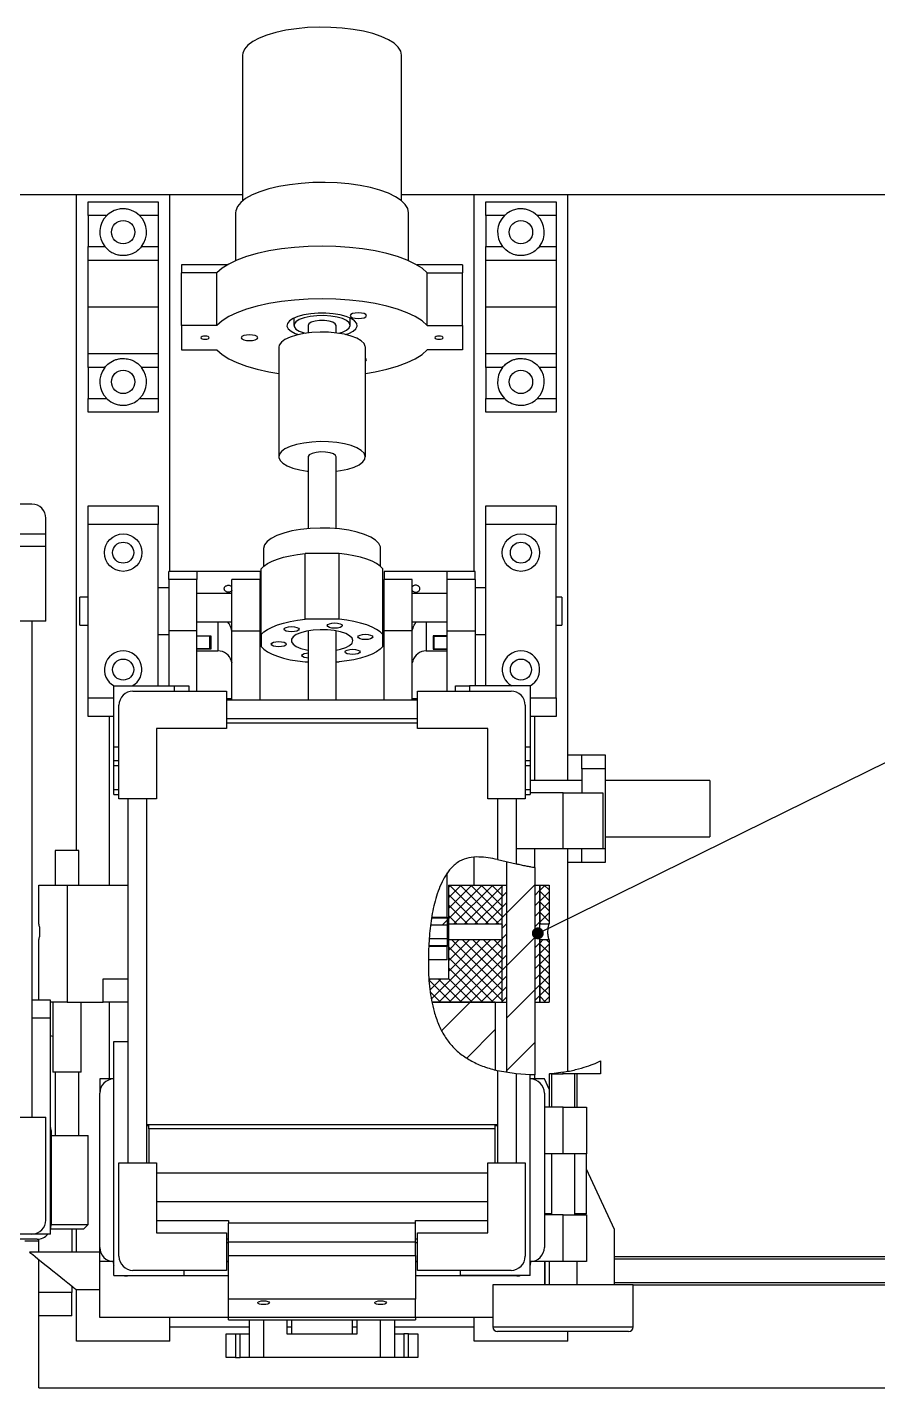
# Model space of a CAD drawing. Header units: millimetres. Extents: x 2 to 839, y 2 to 592.
# Drawn here: x 148.4 to 221.1, y 216.1 to 332.5 of the extents above; entities that cross this region are included whole.
import ezdxf

# ---------------------------------------------------------------- set-up
doc = ezdxf.new("R2010")
doc.units = ezdxf.units.MM
doc.dimstyles.new('SLDDIMSTYLE0', dxfattribs={"dimtxt": 0.18, "dimasz": 1.016, "dimexe": 0, "dimexo": 0.0625, "dimgap": 0, "dimtad": 0, "dimtih": 1, "dimtoh": 1, "dimdec": 0, "dimrnd": 1e-09, "dimzin": 0, "dimdsep": 46, "dimtxsty": 'Standard', "dimblk1": 'DOT', "dimblk2": 'DOT', "dimsah": 1, "dimcen": 0.09, "dimadec": 0, "dimazin": 0, "dimtfac": 1.016, "dimtdec": 0, "dimtofl": 0, "dimtmove": 0, "dimatfit": 3, "dimldrblk": 'DOT', "dimfxl": 1, "dimfrac": 2, "dimtolj": 1, "dimtzin": 0, "dimarcsym": 0})

# ---------------------------------------------------------------- blocks, each defined once
blk = doc.blocks.new('_Dot')
at = {"color": 0, "linetype": 'ByBlock', "lineweight": -2}
blk.add_line((-0.5, 0), (-1, 0), dxfattribs=at)
at = {"color": 0, "linetype": 'ByBlock', "const_width": 0.5}
blk.add_lwpolyline([(-0.25, 0, 1), (0.25, 0, 1)], format="xyb", close=True, dxfattribs=at)

msp = doc.modelspace()

# ---------------------------------------------------------------- hatches: boundary and pattern name
at = {"linetype": 'Continuous', "lineweight": 18}
h = msp.add_hatch(dxfattribs=at)
h.set_pattern_fill('ANSI31', style=0)
edge = h.paths.add_edge_path(flags=0)
edge.add_spline(control_points=[(189.395, 243.092), (190.169, 242.964), (190.978, 242.906), (191.795, 242.914)], knot_values=[0.5885548, 0.5885548, 0.5885548, 0.5885548, 0.6259076, 0.6259076, 0.6259076, 0.6259076], weights=[1, 1, 1, 1], degree=3, periodic=0)
edge.add_line((191.795, 242.914), (191.795, 260.635))
edge.add_spline(control_points=[(191.795, 260.635), (191.515, 260.68), (190.71, 260.821), (189.906, 261.015), (189.395, 261.134)], knot_values=[0.1145262, 0.1145262, 0.1145262, 0.1145262, 0.1274867, 0.1516726, 0.1516726, 0.1516726, 0.1516726], weights=[1, 1, 1, 1, 1], degree=3, periodic=0)
edge.add_line((189.395, 261.134), (189.395, 243.092))
h = msp.add_hatch(dxfattribs=at)
h.set_pattern_fill('ANSI31', style=0)
edge = h.paths.add_edge_path(flags=0)
edge.add_line((184.295, 256.384), (184.295, 260.159))
edge.add_spline(control_points=[(184.295, 260.159), (183.634, 259.215), (183.215, 257.864), (182.972, 256.384)], knot_values=[0.254624, 0.254624, 0.254624, 0.254624, 0.3184979, 0.3184979, 0.3184979, 0.3184979], weights=[1, 1, 1, 1], degree=3, periodic=0)
edge.add_line((182.972, 256.384), (184.295, 256.384))
h = msp.add_hatch(dxfattribs=at)
h.set_pattern_fill('ANSI37', scale=0.2, style=0)
h.paths.add_polyline_path([(184.395, 259.124), (184.395, 255.784), (188.955, 255.784), (188.955, 259.124)], flags=0)
h = msp.add_hatch(dxfattribs=at)
h.set_pattern_fill('ANSI31', scale=0.2, style=0)
h.paths.add_polyline_path([(188.995, 249.124), (189.395, 249.124), (189.395, 259.124), (188.995, 259.124)], flags=0)
h = msp.add_hatch(dxfattribs=at)
h.set_pattern_fill('ANSI31', scale=0.2, style=0)
h.paths.add_polyline_path([(192.195, 259.124), (191.795, 259.124), (191.795, 249.124), (192.195, 249.124)], flags=0)
h = msp.add_hatch(dxfattribs=at)
h.set_pattern_fill('ANSI37', scale=0.2, style=0)
h.paths.add_polyline_path([(192.235, 259.124), (192.235, 255.784), (192.995, 255.784), (192.995, 259.124)], flags=0)
h = msp.add_hatch(dxfattribs=at)
h.set_pattern_fill('ANSI31', style=0)
edge = h.paths.add_edge_path(flags=0)
edge.add_spline(control_points=[(182.962, 256.324), (182.931, 256.126), (182.902, 255.925), (182.876, 255.724)], knot_values=[0.31936, 0.31936, 0.31936, 0.31936, 0.3278842, 0.3278842, 0.3278842, 0.3278842], weights=[1, 1, 1, 1], degree=3, periodic=0)
edge.add_line((182.876, 255.724), (184.295, 255.724))
edge.add_line((184.295, 255.724), (184.295, 256.324))
edge.add_line((184.295, 256.324), (182.962, 256.324))
h = msp.add_hatch(dxfattribs=at)
h.set_pattern_fill('ANSI31', style=0)
edge = h.paths.add_edge_path(flags=0)
edge.add_line((184.295, 252.724), (184.295, 253.864))
edge.add_line((184.295, 253.864), (182.719, 253.864))
edge.add_spline(control_points=[(182.719, 253.864), (182.701, 253.481), (182.692, 253.1), (182.691, 252.724), (182.691, 252.724)], knot_values=[0.3537293, 0.3537293, 0.3537293, 0.3537293, 0.3696088, 0.3696428, 0.3696428, 0.3696428, 0.3696428], weights=[1, 1, 1, 1, 1], degree=3, periodic=0)
edge.add_line((182.691, 252.724), (184.295, 252.724))
h = msp.add_hatch(dxfattribs=at)
h.set_pattern_fill('ANSI31', style=0)
edge = h.paths.add_edge_path(flags=0)
edge.add_line((184.295, 253.924), (184.295, 254.524))
edge.add_line((184.295, 254.524), (182.757, 254.524))
edge.add_spline(control_points=[(182.757, 254.524), (182.743, 254.324), (182.731, 254.123), (182.721, 253.924)], knot_values=[0.3445986, 0.3445986, 0.3445986, 0.3445986, 0.3528985, 0.3528985, 0.3528985, 0.3528985], weights=[1, 1, 1, 1], degree=3, periodic=0)
edge.add_line((182.721, 253.924), (184.295, 253.924))
h = msp.add_hatch(dxfattribs=at)
h.set_pattern_fill('ANSI37', scale=0.2, style=0)
edge = h.paths.add_edge_path(flags=0)
edge.add_line((182.99, 249.124), (188.955, 249.124))
edge.add_line((188.955, 249.124), (188.955, 254.464))
edge.add_line((188.955, 254.464), (184.395, 254.464))
edge.add_line((184.395, 254.464), (184.395, 251.124))
edge.add_line((184.395, 251.124), (182.738, 251.124))
edge.add_spline(control_points=[(182.738, 251.124), (182.784, 250.426), (182.865, 249.757), (182.99, 249.124)], knot_values=[0.392816, 0.392816, 0.392816, 0.392816, 0.4239892, 0.4239892, 0.4239892, 0.4239892], weights=[1, 1, 1, 1], degree=3, periodic=0)
h = msp.add_hatch(dxfattribs=at)
h.set_pattern_fill('ANSI37', scale=0.2, style=0)
h.paths.add_polyline_path([(192.235, 249.124), (192.995, 249.124), (192.995, 254.464), (192.235, 254.464)], flags=0)
h = msp.add_hatch(dxfattribs=at)
h.set_pattern_fill('ANSI31', style=0)
edge = h.paths.add_edge_path(flags=0)
edge.add_line((188.395, 249.124), (182.99, 249.124))
edge.add_spline(control_points=[(182.99, 249.124), (183.308, 247.519), (184.431, 244.95), (187.028, 243.658), (188.395, 243.303)], knot_values=[0.4239892, 0.4239892, 0.4239892, 0.4239892, 0.5030257, 0.5721196, 0.5721196, 0.5721196, 0.5721196], weights=[1, 1, 1, 1, 1], degree=3, periodic=0)
edge.add_line((188.395, 243.303), (188.395, 249.124))

# ---------------------------------------------------------------- linework, layer by layer
at = {"color": 7, "linetype": 'Continuous', "lineweight": 25}
for p, q in [((166.795, 330.086), (166.795, 317.624)), ((180.395, 317.624), (180.395, 330.086)), ((152.595, 318.147), (92.595, 318.147)), ((152.595, 262.09), (152.595, 318.147)), ((160.595, 318.147), (152.595, 318.147)), ((160.595, 285.947), (160.595, 318.147)), ((166.795, 318.147), (160.595, 318.147)), ((186.595, 318.147), (180.395, 318.147)), ((186.595, 285.947), (186.595, 318.147)), ((194.595, 318.147), (186.595, 318.147)), ((194.595, 268.053), (194.595, 318.147)), ((292.595, 318.147), (194.595, 318.147)), ((153.595, 317.547), (159.595, 317.547)), ((153.595, 316.377), (153.595, 317.547)), ((159.595, 317.547), (159.595, 316.377)), ((166.195, 316.601), (166.195, 312.498)), ((180.995, 312.498), (180.995, 316.601)), ((187.595, 317.547), (193.595, 317.547)), ((187.595, 316.377), (187.595, 317.547)), ((193.595, 317.547), (193.595, 316.377)), ((155.197, 316.377), (153.595, 316.377)), ((153.595, 316.377), (153.595, 313.717)), ((159.595, 316.377), (157.993, 316.377)), ((159.595, 316.377), (159.595, 313.717)), ((189.197, 316.377), (187.595, 316.377)), ((187.595, 316.377), (187.595, 313.717)), ((193.595, 316.377), (191.993, 316.377)), ((193.595, 316.377), (193.595, 313.717)), ((153.595, 313.717), (155.018, 313.717)), ((153.595, 312.547), (153.595, 313.717)), ((158.172, 313.717), (159.595, 313.717)), ((159.595, 313.717), (159.595, 312.547)), ((187.595, 313.717), (189.018, 313.717)), ((187.595, 312.547), (187.595, 313.717)), ((192.172, 313.717), (193.595, 313.717)), ((193.595, 313.717), (193.595, 312.547)), ((153.595, 308.547), (153.595, 312.547)), ((153.595, 312.547), (159.595, 312.547)), ((159.595, 312.547), (159.595, 308.547)), ((165.503, 312.153), (161.595, 312.153)), ((161.595, 312.153), (161.595, 311.472)), ((185.595, 312.153), (181.686, 312.153)), ((185.595, 312.153), (185.595, 311.472)), ((187.595, 308.547), (187.595, 312.547)), ((187.595, 312.547), (193.595, 312.547)), ((193.595, 312.547), (193.595, 308.547)), ((164.602, 311.472), (161.595, 311.472)), ((161.595, 306.977), (161.595, 311.472)), ((164.602, 306.977), (164.602, 311.472)), ((182.588, 306.977), (182.588, 311.472)), ((182.588, 311.472), (185.595, 311.472)), ((185.595, 306.977), (185.595, 311.472)), ((159.595, 308.547), (153.595, 308.547)), ((153.595, 304.547), (153.595, 308.547)), ((159.595, 308.547), (159.595, 304.547)), ((193.595, 308.547), (187.595, 308.547)), ((187.595, 304.547), (187.595, 308.547)), ((193.595, 308.547), (193.595, 304.547)), ((171.195, 307.608), (171.195, 306.977)), ((175.995, 306.977), (175.995, 307.608)), ((161.595, 306.977), (161.595, 304.873)), ((164.602, 306.977), (161.595, 306.977)), ((172.395, 306.977), (172.395, 306.332)), ((174.795, 306.332), (174.795, 306.977)), ((182.588, 306.977), (185.595, 306.977)), ((185.595, 306.977), (185.595, 304.873)), ((161.595, 304.873), (164.602, 304.873)), ((169.895, 305.104), (169.895, 295.74)), ((177.295, 295.74), (177.295, 305.104)), ((185.595, 304.873), (182.588, 304.873)), ((159.595, 304.547), (153.595, 304.547)), ((153.595, 303.377), (153.595, 304.547)), ((159.595, 304.547), (159.595, 303.377)), ((193.595, 304.547), (187.595, 304.547)), ((187.595, 303.377), (187.595, 304.547)), ((193.595, 304.547), (193.595, 303.377)), ((155.018, 303.377), (153.595, 303.377)), ((153.595, 303.377), (153.595, 300.717)), ((159.595, 303.377), (158.172, 303.377)), ((159.595, 303.377), (159.595, 300.717)), ((189.018, 303.377), (187.595, 303.377)), ((187.595, 303.377), (187.595, 300.717)), ((193.595, 303.377), (192.172, 303.377)), ((193.595, 303.377), (193.595, 300.717)), ((153.595, 300.717), (155.197, 300.717)), ((153.595, 299.547), (153.595, 300.717)), ((157.993, 300.717), (159.595, 300.717)), ((159.595, 300.717), (159.595, 299.547)), ((187.595, 300.717), (189.197, 300.717)), ((187.595, 299.547), (187.595, 300.717)), ((191.993, 300.717), (193.595, 300.717)), ((193.595, 300.717), (193.595, 299.547)), ((159.595, 299.547), (153.595, 299.547)), ((193.595, 299.547), (187.595, 299.547)), ((172.395, 295.74), (172.395, 289.601)), ((174.795, 289.601), (174.795, 295.74)), ((148.795, 291.691), (140.795, 291.691)), ((153.595, 289.947), (153.595, 291.547)), ((153.595, 291.547), (159.595, 291.547)), ((159.595, 291.547), (159.595, 289.947)), ((187.595, 291.547), (193.595, 291.547)), ((187.595, 289.947), (187.595, 291.547)), ((193.595, 291.547), (193.595, 289.947)), ((149.995, 289.127), (149.995, 290.491)), ((159.595, 289.947), (153.595, 289.947)), ((153.595, 275.147), (153.595, 289.947)), ((159.595, 276.147), (159.595, 289.947)), ((193.595, 289.947), (187.595, 289.947)), ((187.595, 276.147), (187.595, 289.947)), ((193.595, 275.147), (193.595, 289.947)), ((149.995, 289.127), (140.795, 289.127)), ((149.995, 288.092), (149.995, 289.127)), ((140.795, 288.092), (149.995, 288.092)), ((149.995, 281.691), (149.995, 288.092)), ((168.595, 287.899), (168.595, 286.366)), ((175.051, 287.475), (172.139, 287.475)), ((172.139, 281.856), (172.139, 287.475)), ((175.051, 281.856), (175.051, 287.475)), ((178.595, 286.366), (178.595, 287.899)), ((168.395, 280.543), (168.395, 286.162)), ((178.795, 280.543), (178.795, 286.162)), ((162.895, 285.947), (160.495, 285.947)), ((160.495, 285.242), (160.495, 285.947)), ((162.895, 285.242), (160.495, 285.242)), ((160.495, 285.242), (160.495, 280.863)), ((168.295, 285.947), (162.895, 285.947)), ((162.895, 285.947), (162.895, 285.242)), ((162.895, 280.863), (162.895, 285.242)), ((168.295, 285.242), (165.895, 285.242)), ((165.895, 280.863), (165.895, 285.242)), ((168.295, 285.947), (168.295, 285.242)), ((168.295, 280.863), (168.295, 285.242)), ((184.295, 285.947), (178.895, 285.947)), ((178.895, 285.947), (178.895, 285.242)), ((181.295, 285.242), (178.895, 285.242)), ((178.895, 280.863), (178.895, 285.242)), ((181.295, 280.863), (181.295, 285.242)), ((186.695, 285.947), (184.295, 285.947)), ((184.295, 285.242), (184.295, 285.947)), ((186.695, 285.242), (184.295, 285.242)), ((184.295, 280.863), (184.295, 285.242)), ((186.695, 285.242), (186.695, 285.947)), ((186.695, 285.242), (186.695, 280.863)), ((160.495, 284.547), (159.595, 284.547)), ((165.895, 284.042), (162.895, 284.042)), ((168.395, 284.547), (168.295, 284.547)), ((184.295, 284.042), (181.295, 284.042)), ((187.595, 284.547), (186.695, 284.547)), ((153.595, 283.747), (152.901, 283.747)), ((152.901, 281.347), (152.901, 283.747)), ((178.895, 283.747), (178.795, 283.747)), ((194.101, 283.747), (193.595, 283.747)), ((194.101, 283.747), (194.101, 281.347)), ((149.995, 281.691), (145.915, 281.691)), ((148.795, 281.691), (148.795, 239.291)), ((162.895, 281.642), (165.895, 281.642)), ((175.051, 281.856), (172.139, 281.856)), ((181.295, 281.642), (184.295, 281.642)), ((152.901, 281.347), (153.595, 281.347)), ((159.595, 280.547), (160.495, 280.547)), ((162.895, 280.863), (160.495, 280.863)), ((160.495, 280.863), (160.495, 276.147)), ((162.895, 275.707), (162.895, 280.863)), ((162.895, 280.434), (164.095, 280.434)), ((164.015, 280.401), (162.895, 280.401)), ((164.015, 280.401), (164.015, 280.434)), ((164.015, 279.315), (164.015, 280.401)), ((164.095, 280.434), (164.095, 279.302)), ((165.882, 280.843), (165.895, 280.843)), ((165.895, 280.863), (168.295, 280.863)), ((165.895, 274.947), (165.895, 280.863)), ((168.295, 274.947), (168.295, 280.863)), ((168.295, 280.547), (168.395, 280.547)), ((168.395, 280.543), (168.395, 279.521)), ((172.395, 280.857), (172.395, 274.947)), ((174.795, 274.947), (174.795, 280.857)), ((178.795, 281.347), (178.895, 281.347)), ((178.795, 279.521), (178.795, 280.543)), ((181.295, 280.863), (178.895, 280.863)), ((178.895, 274.947), (178.895, 280.863)), ((181.295, 274.947), (181.295, 280.863)), ((181.308, 280.843), (181.295, 280.843)), ((184.295, 280.434), (183.095, 280.434)), ((183.095, 280.434), (183.095, 279.302)), ((183.175, 280.401), (183.175, 280.434)), ((183.175, 279.315), (183.175, 280.401)), ((183.175, 280.401), (184.295, 280.401)), ((184.295, 280.863), (186.695, 280.863)), ((184.295, 275.707), (184.295, 280.863)), ((186.695, 280.863), (186.695, 276.147)), ((186.695, 280.547), (187.595, 280.547)), ((193.595, 281.347), (194.101, 281.347)), ((164.015, 279.315), (162.895, 279.315)), ((164.095, 279.302), (162.895, 279.302)), ((183.095, 279.302), (184.295, 279.302)), ((183.175, 279.315), (184.295, 279.315)), ((162.895, 279.147), (164.695, 279.147)), ((165.827, 278.278), (165.882, 278.126)), ((172.139, 278.208), (172.395, 278.208)), ((174.795, 278.208), (175.051, 278.208)), ((181.364, 278.281), (181.308, 278.126)), ((182.495, 279.147), (184.295, 279.147)), ((155.795, 270.947), (155.795, 276.147)), ((155.795, 276.147), (160.995, 276.147)), ((157.435, 275.707), (165.435, 275.707)), ((160.995, 276.147), (162.195, 276.147)), ((162.195, 276.147), (162.195, 275.707)), ((165.435, 275.707), (165.435, 272.507)), ((181.755, 275.707), (189.755, 275.707)), ((181.755, 272.507), (181.755, 275.707)), ((184.995, 275.707), (184.995, 276.147)), ((184.995, 276.147), (186.195, 276.147)), ((191.395, 276.147), (186.195, 276.147)), ((191.395, 276.147), (191.395, 270.947)), ((153.595, 273.547), (153.595, 275.147)), ((165.895, 275.054), (165.435, 275.054)), ((181.755, 274.947), (165.435, 274.947)), ((181.755, 275.054), (181.295, 275.054)), ((193.595, 275.147), (193.595, 273.547)), ((155.795, 273.547), (153.595, 273.547)), ((155.395, 273.547), (155.395, 259.124)), ((156.235, 266.507), (156.235, 274.507)), ((190.955, 274.507), (190.955, 266.507)), ((193.595, 273.547), (191.395, 273.547)), ((191.795, 268.053), (191.795, 273.547)), ((165.435, 272.507), (159.435, 272.507)), ((159.435, 272.507), (159.435, 266.507)), ((181.755, 273.347), (165.435, 273.347)), ((181.755, 272.98), (165.435, 272.98)), ((187.755, 272.507), (181.755, 272.507)), ((187.755, 266.507), (187.755, 272.507)), ((155.795, 269.747), (155.795, 270.947)), ((191.395, 270.947), (191.395, 269.747)), ((194.595, 270.253), (195.795, 270.253)), ((195.795, 270.253), (197.795, 270.253)), ((195.795, 269.053), (195.795, 270.253)), ((197.795, 270.253), (197.795, 269.053)), ((156.235, 269.747), (155.795, 269.747)), ((155.795, 269.318), (155.795, 269.747)), ((155.795, 267.296), (155.795, 269.318)), ((191.395, 269.747), (190.955, 269.747)), ((191.395, 269.747), (191.395, 269.318)), ((191.395, 269.318), (191.395, 267.296)), ((197.795, 269.053), (195.795, 269.053)), ((195.795, 269.053), (195.795, 267.019)), ((197.795, 269.053), (197.795, 262.253)), ((195.795, 268.053), (191.395, 268.053)), ((206.743, 268.053), (197.795, 268.053)), ((206.743, 268.053), (206.743, 263.253)), ((155.795, 266.867), (155.795, 267.296)), ((155.795, 266.867), (156.235, 266.867)), ((159.435, 266.507), (156.235, 266.507)), ((156.995, 266.507), (156.995, 235.387)), ((158.595, 266.507), (158.595, 235.387)), ((190.955, 266.507), (187.755, 266.507)), ((188.595, 266.507), (188.595, 261.312)), ((190.195, 266.507), (190.195, 260.948)), ((190.955, 266.867), (191.395, 266.867)), ((191.395, 267.296), (191.395, 266.867)), ((194.195, 267.019), (191.395, 267.019)), ((194.195, 262.219), (194.195, 267.019)), ((194.195, 267.019), (197.595, 267.019)), ((197.595, 267.019), (197.595, 262.219)), ((197.795, 263.253), (206.743, 263.253)), ((150.795, 262.09), (150.795, 259.124)), ((152.795, 262.09), (150.795, 262.09)), ((152.795, 259.124), (152.795, 262.09)), ((194.195, 262.219), (190.195, 262.219)), ((191.795, 260.635), (191.795, 262.219)), ((197.595, 262.219), (194.195, 262.219)), ((194.595, 243.207), (194.595, 262.219)), ((195.795, 261.053), (195.795, 262.219)), ((197.795, 262.253), (197.795, 261.053)), ((186.595, 259.124), (186.595, 261.496)), ((188.595, 261.312), (190.195, 260.948)), ((189.395, 243.092), (189.395, 261.134)), ((191.795, 260.635), (191.795, 242.914)), ((195.795, 261.053), (194.595, 261.053)), ((197.795, 261.053), (195.795, 261.053)), ((184.295, 256.384), (184.295, 260.159)), ((149.395, 255.784), (149.395, 259.124)), ((149.395, 259.124), (151.795, 259.124)), ((151.795, 259.124), (151.795, 249.124)), ((151.795, 259.124), (156.995, 259.124)), ((184.395, 259.124), (184.395, 255.784)), ((184.395, 259.124), (188.955, 259.124)), ((188.955, 259.124), (188.955, 255.784)), ((188.955, 259.124), (188.995, 259.124)), ((188.995, 249.124), (188.995, 259.124)), ((188.995, 259.124), (189.395, 259.124)), ((189.395, 249.124), (189.395, 259.124)), ((191.795, 259.124), (191.795, 249.124)), ((191.795, 259.124), (192.195, 259.124)), ((192.195, 259.124), (192.195, 249.124)), ((192.195, 259.124), (192.235, 259.124)), ((192.235, 255.784), (192.235, 259.124)), ((192.235, 259.124), (192.995, 259.124)), ((192.995, 259.124), (192.995, 255.784)), ((182.962, 256.324), (184.295, 256.324)), ((182.972, 256.384), (184.295, 256.384)), ((184.295, 256.384), (184.295, 256.324)), ((184.295, 256.324), (184.295, 255.724)), ((182.876, 255.724), (184.295, 255.724)), ((184.295, 255.724), (184.295, 254.524)), ((188.955, 255.784), (184.395, 255.784)), ((184.395, 255.784), (184.395, 254.464)), ((192.995, 255.784), (192.235, 255.784)), ((149.395, 249.291), (149.395, 254.464)), ((184.295, 253.864), (182.718, 253.864)), ((184.295, 253.924), (182.721, 253.924)), ((184.295, 254.524), (182.757, 254.524)), ((184.295, 254.524), (184.295, 253.924)), ((184.295, 253.924), (184.295, 253.864)), ((184.295, 252.724), (184.295, 253.864)), ((184.395, 254.464), (188.955, 254.464)), ((184.395, 254.464), (184.395, 251.124)), ((188.955, 254.464), (188.955, 249.124)), ((192.235, 249.124), (192.235, 254.464)), ((192.235, 254.464), (192.995, 254.464)), ((192.995, 254.464), (192.995, 249.124)), ((184.295, 252.724), (182.691, 252.724)), ((154.876, 249.124), (154.876, 251.124)), ((154.876, 251.124), (156.995, 251.124)), ((182.738, 251.124), (184.395, 251.124)), ((150.395, 249.291), (148.795, 249.291)), ((150.395, 247.781), (150.395, 249.291)), ((151.795, 249.124), (150.395, 249.124)), ((150.595, 249.124), (150.595, 243.124)), ((151.795, 249.124), (154.876, 249.124)), ((152.995, 243.124), (152.995, 249.124)), ((156.995, 249.124), (154.876, 249.124)), ((155.395, 249.124), (155.395, 242.547)), ((188.395, 249.124), (182.99, 249.124)), ((182.99, 249.124), (188.955, 249.124)), ((188.395, 249.124), (188.395, 243.303)), ((188.955, 249.124), (188.995, 249.124)), ((188.995, 249.124), (189.395, 249.124)), ((191.795, 249.124), (192.195, 249.124)), ((192.195, 249.124), (192.235, 249.124)), ((192.235, 249.124), (192.995, 249.124)), ((148.795, 247.781), (150.395, 247.781)), ((150.395, 229.291), (150.395, 247.781)), ((150.595, 246.167), (150.395, 246.228)), ((155.795, 245.747), (156.995, 245.747)), ((155.795, 225.747), (155.795, 245.747)), ((152.995, 243.124), (150.595, 243.124)), ((150.795, 243.124), (150.795, 237.715)), ((152.795, 237.715), (152.795, 243.124)), ((188.595, 243.254), (188.595, 235.387)), ((190.195, 242.986), (188.595, 243.254)), ((194.195, 243.125), (193.223, 242.995)), ((194.195, 242.995), (194.195, 243.125)), ((194.595, 243.197), (194.595, 243.2)), ((197.395, 244.09), (197.395, 242.995)), ((155.795, 242.547), (154.595, 242.547)), ((154.595, 242.547), (154.595, 241.347)), ((190.195, 242.986), (190.195, 235.387)), ((191.395, 242.916), (190.195, 242.986)), ((191.395, 225.747), (191.395, 242.916)), ((192.595, 242.547), (191.395, 242.547)), ((191.795, 242.547), (191.795, 242.914)), ((192.995, 241.689), (192.595, 242.547)), ((192.995, 242.973), (192.995, 240.147)), ((193.195, 242.992), (193.195, 240.147)), ((193.223, 242.995), (194.195, 242.995)), ((197.395, 242.995), (194.195, 242.995)), ((195.195, 240.147), (195.195, 242.995)), ((195.395, 240.147), (195.395, 242.995)), ((154.595, 228.147), (154.595, 241.347)), ((192.595, 241.347), (192.595, 228.147)), ((194.195, 240.147), (192.595, 240.147)), ((194.195, 236.147), (194.195, 240.147)), ((194.195, 240.147), (196.195, 240.147)), ((196.195, 240.147), (196.195, 236.147)), ((145.915, 239.291), (149.995, 239.291)), ((149.995, 230.491), (149.995, 239.291)), ((158.595, 238.661), (188.595, 238.661)), ((158.795, 238.547), (158.595, 238.547)), ((158.795, 238.288), (158.795, 238.661)), ((188.395, 238.288), (188.395, 238.661)), ((188.595, 238.547), (188.395, 238.547)), ((150.435, 238.131), (150.435, 230.051)), ((150.435, 237.715), (153.595, 237.715)), ((153.595, 230.115), (153.595, 237.715)), ((188.395, 238.288), (158.795, 238.288)), ((158.795, 238.288), (158.795, 235.387)), ((188.395, 235.387), (188.395, 238.288)), ((194.195, 236.147), (192.595, 236.147)), ((193.195, 236.147), (193.195, 230.947)), ((196.195, 236.147), (194.195, 236.147)), ((195.195, 230.947), (195.195, 236.147)), ((196.195, 231.027), (196.195, 236.147)), ((156.235, 235.387), (159.435, 235.387)), ((156.235, 227.387), (156.235, 235.387)), ((159.435, 235.387), (159.435, 229.387)), ((187.755, 235.387), (190.955, 235.387)), ((187.755, 229.387), (187.755, 235.387)), ((190.955, 235.387), (190.955, 227.387)), ((159.435, 234.511), (187.755, 234.511)), ((198.595, 229.68), (196.195, 234.827)), ((159.435, 232.066), (187.755, 232.066)), ((159.435, 230.461), (165.595, 230.461)), ((165.595, 230.461), (165.595, 230.216)), ((181.595, 230.461), (187.755, 230.461)), ((181.595, 230.216), (181.595, 230.461)), ((193.195, 231.027), (192.595, 231.027)), ((194.195, 230.947), (192.595, 230.947)), ((192.995, 231.027), (192.995, 230.947)), ((194.195, 226.947), (194.195, 230.947)), ((194.195, 230.947), (196.195, 230.947)), ((196.195, 231.027), (195.195, 231.027)), ((195.395, 230.947), (195.395, 231.027)), ((196.195, 230.947), (196.195, 226.947)), ((148.795, 229.291), (140.795, 229.291)), ((150.395, 229.291), (148.795, 229.291)), ((150.615, 229.715), (150.395, 229.715)), ((150.435, 230.115), (153.595, 230.115)), ((153.195, 229.715), (150.615, 229.715)), ((152.195, 229.715), (152.195, 227.747)), ((152.595, 227.747), (152.595, 229.715)), ((153.195, 229.715), (153.595, 230.115)), ((159.435, 229.387), (165.435, 229.387)), ((165.435, 229.387), (165.435, 226.187)), ((165.595, 228.617), (165.595, 230.216)), ((181.595, 230.216), (165.595, 230.216)), ((181.595, 228.617), (181.595, 230.216)), ((181.755, 226.187), (181.755, 229.387)), ((181.755, 229.387), (187.755, 229.387)), ((198.595, 224.947), (198.595, 229.68)), ((149.235, 228.851), (137.395, 228.851)), ((148.195, 228.704), (149.395, 228.704)), ((149.395, 227.747), (149.395, 228.862)), ((154.595, 226.947), (154.595, 228.147)), ((165.595, 228.861), (165.435, 228.861)), ((165.595, 228.547), (165.435, 228.547)), ((165.595, 228.617), (181.595, 228.617)), ((165.595, 227.455), (165.595, 228.617)), ((181.755, 228.861), (181.595, 228.861)), ((181.595, 227.455), (181.595, 228.617)), ((181.755, 228.547), (181.595, 228.547)), ((154.595, 227.747), (148.595, 227.747)), ((149.395, 224.304), (149.395, 227.107)), ((155.755, 226.947), (154.595, 226.947)), ((154.595, 222.147), (154.595, 226.947)), ((155.755, 226.907), (155.755, 226.948)), ((165.595, 226.947), (165.435, 226.947)), ((165.595, 226.907), (165.435, 226.907)), ((165.595, 227.455), (181.595, 227.455)), ((165.595, 223.727), (165.595, 227.455)), ((181.595, 227.455), (181.595, 223.727)), ((181.755, 226.947), (181.595, 226.947)), ((181.755, 226.907), (181.595, 226.907)), ((194.195, 226.947), (191.395, 226.947)), ((191.435, 226.947), (191.435, 226.907)), ((192.595, 226.947), (192.595, 224.947)), ((192.675, 224.947), (192.675, 226.947)), ((192.995, 226.947), (192.995, 224.947)), ((196.195, 226.947), (194.195, 226.947)), ((195.395, 224.947), (195.395, 226.947)), ((231.939, 227.347), (198.595, 227.347)), ((231.939, 227.147), (198.595, 227.147)), ((155.795, 225.747), (161.795, 225.747)), ((165.595, 225.707), (156.955, 225.707)), ((165.435, 226.187), (157.435, 226.187)), ((161.795, 226.187), (161.795, 225.747)), ((190.235, 225.707), (181.595, 225.707)), ((189.755, 226.187), (181.755, 226.187)), ((185.395, 226.187), (185.395, 225.747)), ((191.395, 225.747), (185.395, 225.747)), ((152.195, 224.867), (152.195, 224.304)), ((152.595, 224.547), (154.595, 224.547)), ((152.595, 220.147), (152.595, 224.547)), ((188.195, 224.947), (188.195, 221.347)), ((200.195, 224.947), (188.195, 224.947)), ((198.595, 225.147), (231.939, 225.147)), ((200.195, 221.347), (200.195, 224.947)), ((200.195, 224.947), (231.939, 224.947)), ((152.195, 224.304), (149.395, 224.304)), ((149.395, 222.304), (149.395, 224.304)), ((152.195, 222.304), (152.195, 224.304)), ((181.595, 223.727), (165.595, 223.727)), ((165.595, 222.171), (165.595, 223.727)), ((181.595, 222.171), (181.595, 223.727)), ((152.195, 222.304), (149.395, 222.304)), ((149.395, 216.147), (149.395, 222.304)), ((165.595, 222.147), (154.595, 222.147)), ((160.595, 221.347), (160.595, 222.147)), ((160.595, 220.147), (160.595, 222.147)), ((160.595, 221.347), (167.395, 221.347)), ((165.595, 222.171), (181.595, 222.171)), ((165.595, 221.969), (165.595, 222.171)), ((165.595, 221.968), (181.595, 221.968)), ((167.395, 220.747), (167.395, 221.968)), ((170.595, 221.968), (170.595, 220.747)), ((170.595, 221.347), (170.995, 221.347)), ((170.995, 221.968), (170.995, 220.747)), ((176.195, 220.747), (176.195, 221.968)), ((176.195, 221.347), (176.595, 221.347)), ((176.595, 220.747), (176.595, 221.968)), ((179.795, 221.968), (179.795, 220.747)), ((179.795, 221.347), (186.595, 221.347)), ((181.595, 222.171), (181.595, 221.969)), ((188.195, 222.147), (181.595, 222.147)), ((186.595, 221.347), (186.595, 222.147)), ((186.595, 220.147), (186.595, 222.147)), ((160.595, 220.147), (152.595, 220.147)), ((165.395, 218.747), (165.395, 220.747)), ((165.395, 220.747), (166.195, 220.747)), ((166.195, 220.747), (166.195, 218.747)), ((166.195, 220.747), (166.595, 220.747)), ((166.595, 218.747), (166.595, 220.747)), ((166.595, 220.747), (167.395, 220.747)), ((167.395, 218.747), (167.395, 220.747)), ((170.595, 220.747), (170.995, 220.747)), ((170.995, 220.747), (176.195, 220.747)), ((176.195, 220.747), (176.595, 220.747)), ((179.795, 220.747), (179.795, 218.747)), ((179.795, 220.747), (180.595, 220.747)), ((180.595, 220.747), (180.595, 218.747)), ((180.995, 220.747), (180.595, 220.747)), ((180.995, 218.747), (180.995, 220.747)), ((180.995, 220.747), (181.795, 220.747)), ((181.795, 220.747), (181.795, 218.747)), ((194.595, 220.147), (186.595, 220.147)), ((199.795, 220.947), (188.595, 220.947)), ((194.595, 220.147), (194.595, 220.947)), ((166.195, 218.747), (165.395, 218.747)), ((166.195, 218.747), (166.595, 218.747)), ((167.395, 218.747), (166.595, 218.747)), ((168.595, 218.747), (167.395, 218.747)), ((178.595, 218.747), (168.595, 218.747)), ((179.795, 218.747), (178.595, 218.747)), ((180.595, 218.747), (179.795, 218.747)), ((180.995, 218.747), (180.595, 218.747)), ((181.795, 218.747), (180.995, 218.747)), ((149.395, 216.147), (292.595, 216.147))]:
    msp.add_line(p, q, dxfattribs=at)
at = {"color": 8, "linetype": 'Continuous', "lineweight": 25}
for p, q in [((164.695, 281.642), (164.695, 279.147)), ((182.495, 281.642), (182.495, 279.147)), ((160.995, 275.707), (160.995, 276.147)), ((186.195, 276.147), (186.195, 275.707)), ((153.595, 275.147), (155.795, 275.147)), ((191.395, 275.147), (193.595, 275.147)), ((155.795, 270.947), (156.235, 270.947)), ((190.955, 270.947), (191.395, 270.947)), ((156.235, 269.318), (155.795, 269.318)), ((191.395, 269.318), (190.955, 269.318)), ((155.795, 267.296), (156.235, 267.296)), ((190.955, 267.296), (191.395, 267.296)), ((197.595, 262.253), (197.795, 262.253)), ((168.595, 221.968), (168.595, 218.747)), ((178.595, 218.747), (178.595, 221.968)), ((188.195, 221.347), (200.16, 221.347)), ((200.16, 221.347), (200.195, 221.347))]:
    msp.add_line(p, q, dxfattribs=at)
at = {"color": 7, "linetype": 'Continuous', "lineweight": 25, "flags": 128}
for points in [[(180.395, 330.086), (180.322, 330.433), (180.106, 330.773), (179.752, 331.098), (179.266, 331.402), (178.659, 331.677), (177.945, 331.919), (177.137, 332.122), (176.254, 332.281), (175.315, 332.393), (174.338, 332.457), (173.346, 332.469), (172.36, 332.431), (171.399, 332.343), (170.486, 332.207), (169.638, 332.026), (168.875, 331.803), (168.213, 331.544), (167.665, 331.253), (167.243, 330.938), (166.957, 330.604), (166.813, 330.26), (166.795, 330.086)], [(180.995, 316.601), (180.923, 316.962), (180.708, 317.316), (180.355, 317.656), (179.87, 317.976), (179.263, 318.269), (178.546, 318.53), (177.733, 318.752), (176.839, 318.934), (175.881, 319.069), (174.88, 319.157), (173.853, 319.195), (172.821, 319.182), (171.805, 319.119), (170.823, 319.007), (169.895, 318.848), (169.039, 318.646), (168.272, 318.404), (167.608, 318.126), (167.061, 317.819), (166.641, 317.488), (166.356, 317.14), (166.213, 316.782), (166.195, 316.601)], [(182.588, 311.472), (182.144, 311.857), (181.567, 312.219), (180.866, 312.553), (180.052, 312.855), (179.137, 313.118), (178.136, 313.339), (177.064, 313.514), (175.938, 313.642), (174.776, 313.719), (173.595, 313.745), (172.414, 313.719), (171.252, 313.642), (170.126, 313.514), (169.054, 313.339), (168.053, 313.118), (167.138, 312.855), (166.324, 312.553), (165.623, 312.219), (165.046, 311.857), (164.602, 311.472)], [(182.588, 306.977), (182.144, 307.362), (181.567, 307.724), (180.866, 308.058), (180.052, 308.359), (179.137, 308.623), (178.136, 308.844), (177.064, 309.019), (175.938, 309.147), (174.776, 309.224), (173.595, 309.25), (172.414, 309.224), (171.252, 309.147), (170.126, 309.019), (169.054, 308.844), (168.053, 308.623), (167.138, 308.359), (166.324, 308.058), (165.623, 307.724), (165.046, 307.362), (164.602, 306.977)], [(175.601, 306.195), (175.881, 306.296), (176.245, 306.484), (176.485, 306.696), (176.59, 306.92), (176.555, 307.147), (176.382, 307.367), (176.078, 307.568), (175.658, 307.741), (175.141, 307.879), (174.553, 307.974), (173.919, 308.023), (173.27, 308.023), (172.637, 307.974), (172.048, 307.879), (171.532, 307.741), (171.112, 307.568), (170.808, 307.367), (170.634, 307.147), (170.599, 306.92), (170.704, 306.696), (170.944, 306.484), (171.308, 306.296), (171.589, 306.195)], [(175.995, 306.977), (175.919, 307.186), (175.698, 307.383), (175.344, 307.553), (174.881, 307.688), (174.336, 307.778), (173.745, 307.817), (173.145, 307.804), (172.573, 307.739), (172.065, 307.626), (171.653, 307.472), (171.363, 307.287), (171.214, 307.083), (171.214, 306.872), (171.363, 306.667), (171.653, 306.482), (172.065, 306.329), (172.165, 306.301)], [(174.795, 306.977), (174.722, 307.121), (174.514, 307.248), (174.195, 307.342), (173.803, 307.392), (173.386, 307.392), (172.995, 307.342), (172.676, 307.248), (172.467, 307.121), (172.395, 306.977), (172.395, 306.977)], [(176.695, 307.563), (176.963, 307.581), (177.19, 307.635), (177.341, 307.714), (177.395, 307.808), (177.341, 307.902), (177.19, 307.982), (176.963, 308.035), (176.695, 308.054), (176.427, 308.035), (176.2, 307.982), (176.048, 307.902), (175.995, 307.808), (176.048, 307.714), (176.2, 307.635), (176.427, 307.581), (176.695, 307.563)], [(163.595, 305.799), (163.733, 305.808), (163.849, 305.836), (163.927, 305.877), (163.955, 305.925), (163.927, 305.973), (163.849, 306.014), (163.733, 306.042), (163.595, 306.051), (163.457, 306.042), (163.34, 306.014), (163.262, 305.973), (163.235, 305.925), (163.262, 305.877), (163.34, 305.836), (163.457, 305.808), (163.595, 305.799)], [(167.395, 305.679), (167.663, 305.698), (167.89, 305.751), (168.041, 305.831), (168.095, 305.925), (168.041, 306.019), (167.89, 306.099), (167.663, 306.152), (167.395, 306.17), (167.127, 306.152), (166.9, 306.099), (166.748, 306.019), (166.695, 305.925), (166.748, 305.831), (166.9, 305.751), (167.127, 305.698), (167.395, 305.679)], [(172.024, 306.279), (171.401, 306.149), (170.862, 305.979), (170.428, 305.775), (170.115, 305.546), (169.937, 305.299), (169.895, 305.104)], [(177.295, 305.104), (177.291, 305.163), (177.187, 305.415), (176.945, 305.655), (176.574, 305.874), (176.089, 306.063), (175.508, 306.215), (174.853, 306.325), (174.15, 306.387), (173.426, 306.401), (172.708, 306.364), (172.024, 306.279)], [(175.025, 306.301), (175.344, 306.401), (175.698, 306.572), (175.919, 306.768), (175.995, 306.977)], [(183.595, 305.799), (183.733, 305.808), (183.849, 305.836), (183.927, 305.877), (183.955, 305.925), (183.927, 305.973), (183.849, 306.014), (183.733, 306.042), (183.595, 306.051), (183.457, 306.042), (183.34, 306.014), (183.262, 305.973), (183.235, 305.925), (183.262, 305.877), (183.34, 305.836), (183.457, 305.808), (183.595, 305.799)], [(164.602, 304.873), (165.046, 304.488), (165.623, 304.126), (166.324, 303.791), (167.138, 303.49), (168.053, 303.227), (169.054, 303.006), (169.895, 302.864)], [(177.295, 302.864), (178.136, 303.006), (179.137, 303.227), (180.052, 303.49), (180.866, 303.791), (181.567, 304.126), (182.144, 304.488), (182.588, 304.873)], [(177.295, 303.915), (177.341, 303.948), (177.395, 304.042), (177.341, 304.136), (177.295, 304.168)], [(172.024, 296.915), (171.401, 296.784), (170.862, 296.614), (170.428, 296.41), (170.115, 296.181), (169.937, 295.934), (169.899, 295.68), (170.003, 295.428), (170.245, 295.189), (170.615, 294.97), (171.101, 294.781), (171.682, 294.629), (172.336, 294.519), (172.395, 294.512)], [(174.795, 294.512), (175.165, 294.564), (175.789, 294.695), (176.328, 294.865), (176.762, 295.069), (177.074, 295.298), (177.253, 295.545), (177.291, 295.799), (177.187, 296.051), (176.945, 296.29), (176.574, 296.509), (176.089, 296.698), (175.508, 296.85), (174.853, 296.96), (174.15, 297.023), (173.426, 297.036), (172.708, 296.999), (172.024, 296.915), (172.024, 296.915)], [(173.085, 296.121), (172.744, 296.037), (172.506, 295.917), (172.399, 295.775), (172.395, 295.74)], [(174.795, 295.74), (174.753, 295.849), (174.576, 295.982), (174.281, 296.085), (173.903, 296.146), (173.488, 296.159), (173.085, 296.121)], [(177.23, 289.102), (176.598, 289.301), (175.879, 289.459), (175.095, 289.571), (174.267, 289.636), (173.42, 289.651), (172.578, 289.616), (171.765, 289.531), (171.005, 289.399), (170.32, 289.224), (169.728, 289.01), (169.248, 288.765), (168.893, 288.495), (168.673, 288.208), (168.595, 287.912), (168.595, 287.899)], [(178.595, 287.899), (178.58, 288.034), (178.443, 288.328), (178.166, 288.609), (177.758, 288.87), (177.23, 289.102)], [(168.395, 286.162), (168.623, 286.39), (168.933, 286.607), (169.32, 286.808), (169.776, 286.99), (170.295, 287.15), (170.869, 287.286), (171.486, 287.395), (172.139, 287.475)], [(178.795, 286.162), (178.566, 286.39), (178.256, 286.607), (177.87, 286.808), (177.413, 286.99), (176.894, 287.15), (176.321, 287.286), (175.703, 287.395), (175.051, 287.475)], [(168.395, 280.543), (168.623, 280.772), (168.933, 280.988), (169.32, 281.189), (169.776, 281.371), (170.295, 281.532), (170.869, 281.667), (171.486, 281.776), (172.139, 281.856)], [(174.043, 281.309), (174.092, 281.395), (174.231, 281.468), (174.438, 281.517), (174.683, 281.534), (174.928, 281.517), (175.136, 281.468), (175.275, 281.395), (175.323, 281.309), (175.275, 281.223), (175.136, 281.15), (174.928, 281.102), (174.683, 281.085), (174.438, 281.102), (174.231, 281.15), (174.092, 281.223), (174.043, 281.309)], [(178.795, 280.543), (178.566, 280.772), (178.256, 280.988), (177.87, 281.189), (177.413, 281.371), (176.894, 281.532), (176.321, 281.667), (175.703, 281.776), (175.051, 281.856)], [(170.346, 281.001), (170.395, 281.087), (170.533, 281.16), (170.741, 281.209), (170.986, 281.226), (171.231, 281.209), (171.439, 281.16), (171.577, 281.087), (171.626, 281.001), (171.577, 280.915), (171.439, 280.843), (171.231, 280.794), (170.986, 280.777), (170.741, 280.794), (170.533, 280.843), (170.395, 280.915), (170.346, 281.001)], [(176.235, 280.032), (176.164, 280.246), (175.954, 280.448), (175.617, 280.627), (175.171, 280.775), (174.64, 280.882), (174.053, 280.944), (173.441, 280.957), (172.838, 280.919), (172.275, 280.834), (171.783, 280.706), (171.389, 280.541), (171.114, 280.349), (170.973, 280.14), (170.973, 279.925), (171.114, 279.715), (171.389, 279.523), (171.783, 279.359), (172.275, 279.23), (172.395, 279.207)], [(176.652, 280.34), (176.701, 280.426), (176.839, 280.499), (177.047, 280.547), (177.292, 280.565), (177.537, 280.547), (177.745, 280.499), (177.883, 280.426), (177.932, 280.34), (177.883, 280.254), (177.745, 280.181), (177.537, 280.133), (177.292, 280.116), (177.047, 280.133), (176.839, 280.181), (176.701, 280.254), (176.652, 280.34)], [(168.395, 279.521), (168.623, 279.293), (168.933, 279.076), (169.32, 278.875), (169.776, 278.693), (170.295, 278.533), (170.869, 278.397), (171.486, 278.288), (172.139, 278.208)], [(169.258, 279.724), (169.306, 279.81), (169.445, 279.883), (169.653, 279.932), (169.898, 279.949), (170.142, 279.932), (170.35, 279.883), (170.489, 279.81), (170.538, 279.724), (170.489, 279.638), (170.35, 279.566), (170.142, 279.517), (169.898, 279.5), (169.653, 279.517), (169.445, 279.566), (169.306, 279.638), (169.258, 279.724)], [(174.795, 279.207), (175.171, 279.289), (175.617, 279.437), (175.954, 279.617), (176.164, 279.819), (176.235, 280.032)], [(178.795, 279.521), (178.566, 279.293), (178.256, 279.076), (177.87, 278.875), (177.413, 278.693), (176.894, 278.533), (176.321, 278.397), (175.703, 278.288), (175.051, 278.208)], [(175.563, 279.063), (175.612, 279.149), (175.751, 279.222), (175.959, 279.27), (176.203, 279.288), (176.448, 279.27), (176.656, 279.222), (176.795, 279.149), (176.843, 279.063), (176.795, 278.977), (176.656, 278.904), (176.448, 278.856), (176.203, 278.839), (175.959, 278.856), (175.751, 278.904), (175.612, 278.977), (175.563, 279.063)], [(171.866, 278.755), (171.915, 278.841), (172.054, 278.914), (172.261, 278.963), (172.395, 278.976)], [(172.395, 278.534), (172.261, 278.548), (172.054, 278.596), (171.915, 278.669), (171.866, 278.755)], [(150.435, 238.131), (150.412, 238.366), (150.395, 238.439)], [(150.395, 229.744), (150.412, 229.817), (150.435, 230.051)], [(148.595, 227.747), (148.625, 227.723), (148.715, 227.651), (148.863, 227.533), (149.063, 227.373), (149.309, 227.175), (149.595, 226.947), (149.911, 226.694), (150.247, 226.425), (150.595, 226.147), (150.942, 225.869), (151.279, 225.6), (151.595, 225.347), (151.88, 225.119), (152.127, 224.921), (152.327, 224.761), (152.474, 224.644), (152.564, 224.571), (152.595, 224.547)], [(155.755, 226.907), (155.778, 226.673), (155.795, 226.6)], [(191.395, 226.6), (191.412, 226.673), (191.435, 226.907)], [(156.648, 225.747), (156.721, 225.73), (156.955, 225.707)], [(190.235, 225.707), (190.469, 225.73), (190.542, 225.747)]]:
    msp.add_lwpolyline(points, dxfattribs=at)
at = {"color": 7, "linetype": 'Continuous', "lineweight": 25}
for centre, radius in [((156.595, 314.947), 1), ((190.595, 314.947), 1), ((156.595, 302.147), 1), ((190.595, 302.147), 1), ((156.595, 287.547), 1.6), ((190.595, 287.547), 1.6), ((156.595, 287.547), 0.9), ((190.595, 287.547), 0.9), ((156.595, 277.547), 0.9), ((190.595, 277.547), 0.9)]:
    msp.add_circle(centre, radius, dxfattribs=at)
for centre, radius, start, end in [((156.595, 314.947), 2, 134.34769, 217.95999), ((156.595, 314.947), 2, 322.04001, 45.65231), ((190.595, 314.947), 2, 134.34769, 217.95999), ((190.595, 314.947), 2, 322.04001, 45.65231), ((156.595, 302.147), 2, 142.04001, 225.65231), ((156.595, 302.147), 2, 314.34769, 37.95999), ((190.595, 302.147), 2, 142.04001, 225.65231), ((190.595, 302.147), 2, 314.34769, 37.95999), ((148.795, 290.491), 1.2, 0, 90), ((156.595, 277.547), 1.6, 298.95502, 241.04498), ((164.695, 277.947), 1.2, 16.17878, 90), ((182.495, 277.947), 1.2, 90, 163.6248), ((190.595, 277.547), 1.6, 298.95502, 241.04498), ((157.435, 274.507), 1.2, 90, 180), ((189.755, 274.507), 1.2, 0, 90), ((155.795, 241.347), 1.2, 90, 180), ((191.395, 241.347), 1.2, 0, 90), ((148.795, 230.491), 1.2, 270, 0), ((149.235, 230.051), 1.2, 270, 320.70352), ((155.795, 228.147), 1.2, 180, 270), ((191.395, 228.147), 1.2, 270, 0), ((157.435, 227.387), 1.2, 180, 270), ((189.755, 227.387), 1.2, 270, 0), ((188.595, 221.347), 0.4, 180, 270), ((199.795, 221.347), 0.4, 270, 0)]:
    msp.add_arc(centre, radius, start, end, dxfattribs=at)
for centre in [(168.595, 223.42), (178.595, 223.42)]:
    msp.add_ellipse(centre, major_axis=(0.5, 0), ratio=0.3324943, dxfattribs=at)
for points, knots in [([(157.993, 316.377), (157.79, 316.54), (157.507, 316.767), (156.987, 316.92), (156.605, 316.959), (156.197, 316.921), (155.72, 316.775), (155.399, 316.569), (155.22, 316.399), (155.197, 316.377)], [0, 0, 0, 0, 0.2794871, 0.3899973, 0.5016386, 0.5989528, 0.7314137, 0.9650637, 1, 1, 1, 1]), ([(191.993, 316.377), (191.79, 316.54), (191.507, 316.767), (190.987, 316.92), (190.605, 316.959), (190.197, 316.921), (189.72, 316.775), (189.399, 316.569), (189.22, 316.399), (189.197, 316.377)], [0, 0, 0, 0, 0.2794872, 0.3899982, 0.5016387, 0.5989521, 0.7314137, 0.9650632, 1, 1, 1, 1]), ([(158.172, 313.717), (158.055, 313.588), (157.828, 313.339), (157.427, 313.111), (157.046, 312.988), (156.713, 312.943), (156.39, 312.949), (156.005, 313.021), (155.493, 313.227), (155.204, 313.524), (155.018, 313.717)], [0, 0, 0, 0, 0.15992463, 0.30999946, 0.40813432, 0.4747296, 0.54180764, 0.61809144, 0.75325794, 1, 1, 1, 1]), ([(192.172, 313.717), (192.055, 313.588), (191.828, 313.339), (191.427, 313.111), (191.046, 312.988), (190.713, 312.943), (190.39, 312.949), (190.005, 313.021), (189.493, 313.227), (189.204, 313.524), (189.018, 313.717)], [0, 0, 0, 0, 0.1599247, 0.3099996, 0.408135, 0.4747297, 0.5418077, 0.6180922, 0.7532582, 1, 1, 1, 1]), ([(155.018, 303.377), (155.102, 303.474), (155.323, 303.725), (155.699, 303.958), (156.115, 304.098), (156.425, 304.147), (156.719, 304.149), (157.046, 304.106), (157.51, 303.957), (157.891, 303.704), (158.108, 303.451), (158.172, 303.377)], [0, 0, 0, 0, 0.11787347, 0.30796005, 0.39495428, 0.46713521, 0.52725415, 0.58719858, 0.69400984, 0.91015616, 1, 1, 1, 1]), ([(189.018, 303.377), (189.102, 303.474), (189.323, 303.725), (189.699, 303.958), (190.115, 304.098), (190.425, 304.147), (190.719, 304.149), (191.046, 304.106), (191.51, 303.957), (191.891, 303.704), (192.108, 303.451), (192.172, 303.377)], [0, 0, 0, 0, 0.1178735, 0.3079593, 0.3949541, 0.4671344, 0.527254, 0.5871985, 0.6940098, 0.9101561, 1, 1, 1, 1]), ([(155.197, 300.717), (155.225, 300.69), (155.4, 300.526), (155.707, 300.329), (156.151, 300.185), (156.524, 300.138), (156.908, 300.159), (157.365, 300.277), (157.725, 300.474), (157.929, 300.66), (157.993, 300.717)], [0, 0, 0, 0, 0.0423112, 0.26142705, 0.38314637, 0.48067053, 0.57861978, 0.6996759, 0.90712615, 1, 1, 1, 1]), ([(189.197, 300.717), (189.225, 300.69), (189.4, 300.526), (189.707, 300.329), (190.151, 300.185), (190.524, 300.138), (190.908, 300.159), (191.365, 300.277), (191.725, 300.474), (191.929, 300.66), (191.993, 300.717)], [0, 0, 0, 0, 0.0423107, 0.2614277, 0.383147, 0.4806704, 0.5786204, 0.6996758, 0.9071266, 1, 1, 1, 1]), ([(165.895, 284.304), (165.889, 284.297), (165.86, 284.261), (165.79, 284.207), (165.676, 284.166), (165.553, 284.16), (165.436, 284.19), (165.335, 284.252), (165.264, 284.338), (165.23, 284.438), (165.237, 284.539), (165.284, 284.629), (165.366, 284.701), (165.474, 284.747), (165.595, 284.763), (165.716, 284.746), (165.823, 284.703), (165.871, 284.654), (165.895, 284.63)], [0, 0, 0, 0, 0.0169917, 0.0828894, 0.1489455, 0.2147491, 0.2802866, 0.3459601, 0.4119558, 0.4779618, 0.5436494, 0.6091889, 0.6749746, 0.7410249, 0.8069438, 0.8725347, 0.9381181, 1, 1, 1, 1]), ([(181.295, 284.304), (181.301, 284.297), (181.33, 284.261), (181.4, 284.207), (181.513, 284.166), (181.636, 284.16), (181.754, 284.19), (181.854, 284.252), (181.925, 284.338), (181.959, 284.438), (181.952, 284.539), (181.905, 284.629), (181.823, 284.701), (181.716, 284.747), (181.594, 284.763), (181.474, 284.746), (181.366, 284.703), (181.318, 284.654), (181.295, 284.63)], [0, 0, 0, 0, 0.0169898, 0.08289, 0.1489462, 0.2147499, 0.2802874, 0.3459611, 0.4119568, 0.4779629, 0.5436508, 0.6091891, 0.674977, 0.7410246, 0.8069435, 0.8725345, 0.938118, 1, 1, 1, 1]), ([(165.882, 280.843), (165.842, 281.013), (165.779, 281.284), (165.598, 281.544), (165.531, 281.642)], [0, 0, 0, 0, 0.6266183, 1, 1, 1, 1]), ([(181.308, 280.843), (181.348, 281.013), (181.411, 281.284), (181.591, 281.544), (181.658, 281.642)], [0, 0, 0, 0, 0.6266183, 1, 1, 1, 1]), ([(188.595, 261.312), (188.333, 261.363), (187.809, 261.466), (186.986, 261.548), (186.123, 261.505), (185.267, 261.178), (184.612, 260.607), (184.115, 259.927), (183.603, 258.917), (183.151, 257.554), (182.853, 255.847), (182.713, 254.052), (182.655, 252.179), (182.766, 250.233), (183.073, 248.578), (183.521, 247.232), (184.015, 246.249), (184.656, 245.384), (185.428, 244.656), (186.368, 244.056), (187.429, 243.572), (188.204, 243.36), (188.595, 243.254)], [0, 0, 0, 0, 0.027241, 0.054406, 0.0834966, 0.1129024, 0.1481916, 0.1816449, 0.2151974, 0.2903606, 0.3659125, 0.4414386, 0.5268209, 0.6122422, 0.6973645, 0.7460551, 0.7946754, 0.8355349, 0.8763342, 0.9172758, 0.9582498, 1, 1, 1, 1]), ([(190.195, 260.949), (190.23, 260.94), (190.389, 260.904), (190.716, 260.833), (191.117, 260.752), (191.46, 260.691), (191.698, 260.651), (191.788, 260.636), (191.793, 260.635), (191.795, 260.635)], [0, 0, 0, 0, 0.0517244, 0.2328357, 0.4150354, 0.5946486, 0.7709562, 0.9447621, 1, 1, 1, 1]), ([(149.395, 254.464), (149.397, 254.471), (149.401, 254.485), (149.428, 254.594), (149.461, 254.757), (149.485, 254.964), (149.49, 255.188), (149.474, 255.4), (149.444, 255.584), (149.412, 255.719), (149.396, 255.778), (149.395, 255.782), (149.395, 255.784)], [0, 0, 0, 0, 0.1046604, 0.209231, 0.3161188, 0.4249355, 0.5311251, 0.6341793, 0.738485, 0.8464131, 0.954825, 1, 1, 1, 1]), ([(188.955, 255.784), (188.955, 255.782), (188.957, 255.777), (188.972, 255.745), (188.99, 255.689), (188.995, 255.674)], [0, 0, 0, 0, 0.2538057, 0.8028901, 1, 1, 1, 1]), ([(192.195, 255.674), (192.202, 255.696), (192.224, 255.761), (192.234, 255.782), (192.235, 255.783), (192.235, 255.784)], [0, 0, 0, 0, 0.3147287, 0.9206485, 1, 1, 1, 1]), ([(192.995, 254.464), (192.993, 254.471), (192.989, 254.485), (192.961, 254.594), (192.929, 254.757), (192.904, 254.964), (192.9, 255.188), (192.916, 255.4), (192.946, 255.584), (192.977, 255.719), (192.993, 255.778), (192.994, 255.782), (192.995, 255.784)], [0, 0, 0, 0, 0.1046604, 0.2092314, 0.316119, 0.4249356, 0.5311251, 0.6341792, 0.7384849, 0.8464124, 0.9548236, 1, 1, 1, 1]), ([(188.995, 254.573), (188.987, 254.551), (188.965, 254.487), (188.955, 254.465), (188.955, 254.464), (188.955, 254.464)], [0, 0, 0, 0, 0.31472763, 0.92064804, 1, 1, 1, 1]), ([(192.235, 254.464), (192.234, 254.465), (192.232, 254.47), (192.218, 254.503), (192.2, 254.558), (192.195, 254.573)], [0, 0, 0, 0, 0.2538043, 0.8028912, 1, 1, 1, 1]), ([(194.195, 243.125), (194.56, 243.194), (195.289, 243.332), (196.251, 243.62), (196.98, 243.898), (197.348, 244.068), (197.383, 244.085), (197.395, 244.09)], [0, 0, 0, 0, 0.2171827, 0.4341225, 0.6569279, 0.8782229, 1, 1, 1, 1]), ([(191.795, 242.914), (191.781, 242.914), (191.752, 242.914), (191.59, 242.913), (191.43, 242.916), (191.376, 242.917)], [0, 0, 0, 0, 0.39729858, 0.7945972, 1, 1, 1, 1]), ([(193.174, 242.99), (193.113, 242.984), (193.012, 242.975), (193, 242.974), (192.995, 242.973)], [0, 0, 0, 0, 0.6076496, 1, 1, 1, 1]), ([(193.225, 242.995), (193.223, 242.995), (193.193, 242.992), (193.194, 242.992), (193.195, 242.992)], [0, 0, 0, 0, 0.0871902, 1, 1, 1, 1])]:
    msp.add_open_spline(points, degree=3, knots=knots, dxfattribs=at)

# ---------------------------------------------------------------- leaders
at = {"color": 7, "linetype": 'Continuous', "lineweight": 0}
msp.add_leader([(192.034, 255), (224.79, 271.119)], dimstyle='SLDDIMSTYLE0', dxfattribs=at)

doc.saveas('drawing.dxf')
